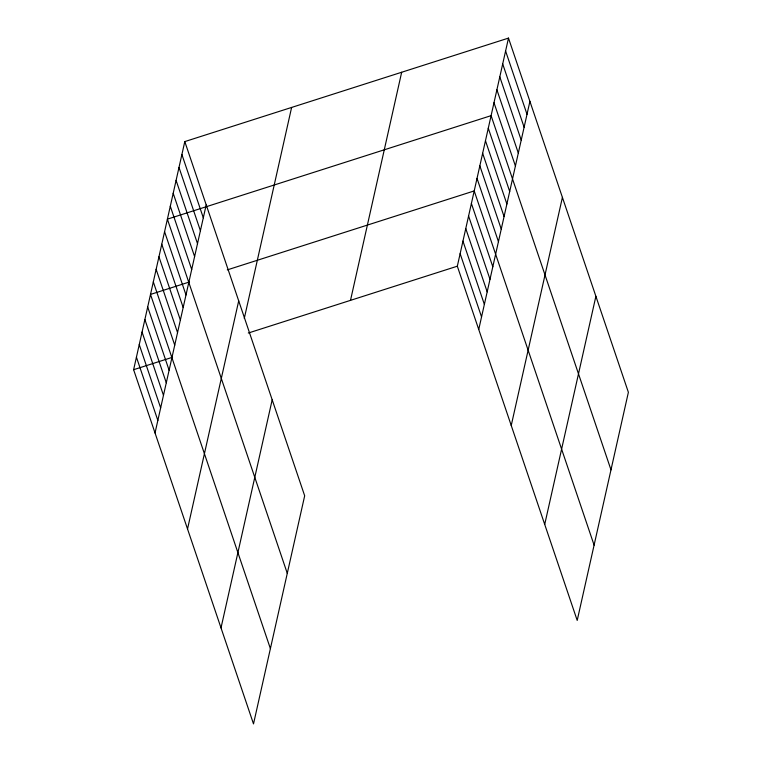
<?xml version="1.0" encoding="UTF-8"?>
<svg xmlns="http://www.w3.org/2000/svg" width="762" height="762" viewBox="0 0 762 762"><rect width="100%" height="100%" fill="white"/><g stroke="black" fill="none" stroke-linecap="round" stroke-linejoin="round"><path stroke-width="1.14" d="M184.795 141.589L304.676 495.795L253.508 723.9L133.617 369.703L184.795 141.589L508.492 38.1L628.383 392.297L577.205 620.411L457.324 266.205L508.492 38.1M155.029 432.978L206.207 204.864M187.528 528.98L238.706 300.876M244.278 318.44L291.617 107.442M221.009 627.898L272.186 399.783M350.501 300.361L401.669 72.257M478.736 329.489L529.914 101.375M511.235 425.491L562.413 197.377M544.716 524.399L595.894 296.294M189.452 281.969L150.505 294.427L270.396 648.624M227.286 269.881L474.212 190.929L594.103 545.135M133.617 369.703L172.555 357.245M248.298 333.032L457.324 266.205M505.597 51.025L527.018 114.3M502.701 63.951L524.113 127.225M499.796 76.876L521.218 140.151M496.9 89.802L518.312 153.076M493.995 102.727L515.417 166.011M610.991 469.859L491.099 115.653L167.392 219.151L287.284 573.348M488.28 128.207L509.702 191.481M485.47 140.751L506.882 204.025M482.651 153.295L504.073 216.57M479.841 165.84L501.253 229.114M477.022 178.384L498.443 241.659M471.392 203.483L492.814 266.757M468.582 216.027L489.995 279.302M465.763 228.571L487.185 291.846M462.953 241.116L484.365 304.39M460.134 253.66L481.555 316.935M181.889 154.515L203.311 217.789M178.994 167.44L200.406 230.724M176.089 180.375L197.51 243.65M173.193 193.3L194.605 256.575M170.288 206.226L191.71 269.5M164.573 231.696L185.995 294.97M161.763 244.24L183.175 307.515M158.944 256.784L180.365 320.059M156.134 269.329L177.546 332.613M153.314 281.883L174.736 345.157M147.685 306.972L169.107 370.246M144.875 319.516L166.287 382.791M142.056 332.061L163.478 395.335M139.246 344.605L160.658 407.88M136.427 357.159L157.848 420.433"/></g></svg>
